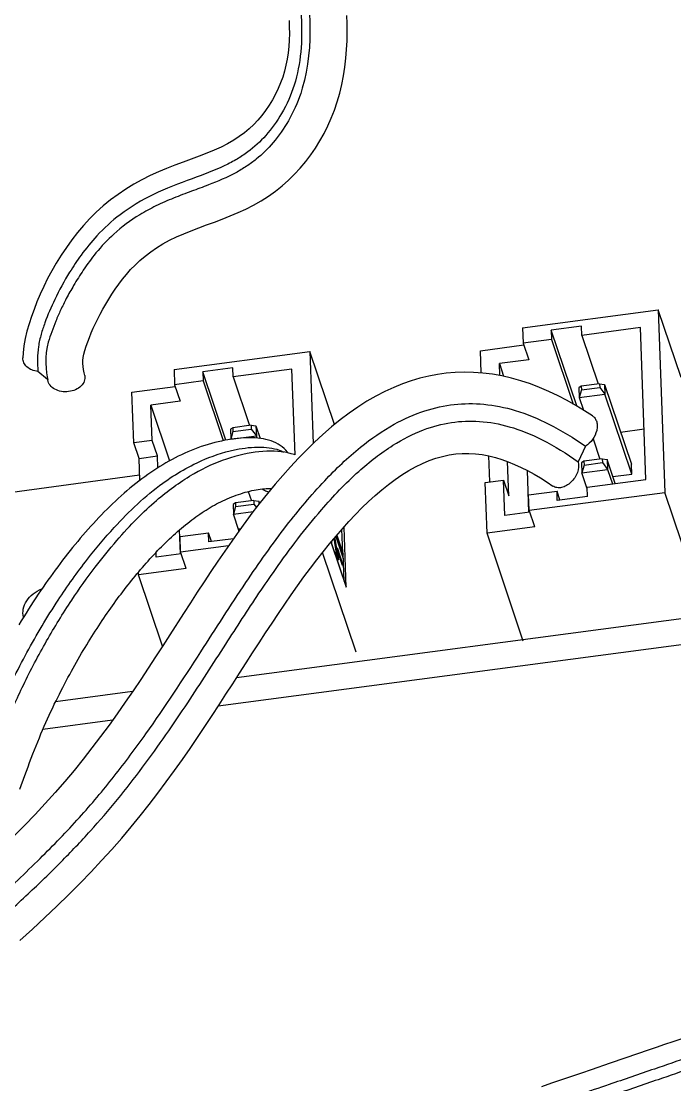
# Model space of a CAD drawing. Header units: millimetres. Extents: x 0 to 420, y 0 to 297.
# Drawn here: x 322.64 to 335.77, y 225.96 to 247.31 of the extents above; entities that cross this region are included whole.
import ezdxf

# ---------------------------------------------------------------- set-up
doc = ezdxf.new("R2010")
doc.units = ezdxf.units.MM
doc.header["$LTSCALE"] = 23.1
doc.layers.get('0').update_dxf_attribs({"linetype": 'CONTINUOUS'})
doc.styles.get("Standard").update_dxf_attribs({"font": 'txt', "width": 0.7})
doc.dimstyles.get("Standard").update_dxf_attribs({"dimtxt": 2.2, "dimasz": 1.8, "dimexe": 1.5, "dimexo": 0.5, "dimtad": 1, "dimdec": 1, "dimzin": 0, "dimdsep": 46, "dimtxsty": 'Standard', "dimblk": '_FILLED', "dimcen": 0.09, "dimclrt": 5, "dimazin": 0, "dimtp": 0.01, "dimtm": 0.01, "dimtfac": 1, "dimtdec": 1, "dimtofl": 0, "dimtmove": 0, "dimatfit": 3, "dimldrblk": '_FILLED', "dimfxl": 1, "dimtolj": 1, "dimtzin": 0, "dimarcsym": 0})

# ---------------------------------------------------------------- blocks, each defined once
blk = doc.blocks.new('_FILLED')
at = {"color": 0, "linetype": 'ByBlock'}
blk.add_solid([(0, 0), (-1, 0.167), (-1, -0.167)], dxfattribs=at)

msp = doc.modelspace()

# ---------------------------------------------------------------- linework, layer by layer
at = {"color": 7, "linetype": 'Continuous'}
for p, q in [((332.711, 241.157), (335.436, 241.518)), ((335.436, 241.518), (335.567, 237.852)), ((335.893, 240.156), (335.436, 241.518)), ((332.711, 241.157), (332.722, 240.849)), ((333.894, 241.19), (333.286, 241.109)), ((333.9, 241.005), (333.894, 241.19)), ((335.079, 241.161), (333.9, 241.005)), ((335.188, 238.112), (335.079, 241.161)), ((333.293, 240.924), (332.722, 240.849)), ((333.286, 241.109), (333.293, 240.924)), ((333.798, 239.586), (333.286, 241.109)), ((333.293, 240.924), (333.729, 239.626)), ((333.9, 241.005), (334.228, 240.029)), ((331.865, 240.697), (332.734, 240.812)), ((331.881, 240.25), (331.865, 240.697)), ((332.722, 240.849), (332.834, 240.515)), ((325.711, 240.322), (328.436, 240.683)), ((328.436, 240.683), (328.502, 238.832)), ((328.93, 239.213), (328.436, 240.683)), ((332.834, 240.515), (332.245, 240.437)), ((323.171, 240.12), (322.977, 240.278)), ((325.711, 240.322), (325.722, 240.014)), ((326.894, 240.355), (326.286, 240.274)), ((326.286, 240.274), (326.293, 240.09)), ((326.748, 238.901), (326.286, 240.274)), ((326.9, 240.17), (326.894, 240.355)), ((328.079, 240.326), (326.9, 240.17)), ((328.14, 238.603), (328.079, 240.326)), ((332.253, 240.198), (332.245, 240.437)), ((332.245, 240.437), (332.33, 240.182)), ((323.163, 240.169), (323.173, 240.106)), ((326.293, 240.09), (325.722, 240.014)), ((326.293, 240.09), (326.696, 238.89)), ((326.9, 240.17), (327.228, 239.194)), ((324.865, 239.862), (325.734, 239.977)), ((324.902, 238.845), (324.865, 239.862)), ((325.722, 240.014), (325.834, 239.681)), ((333.889, 239.984), (333.841, 239.952)), ((333.841, 239.952), (333.848, 239.755)), ((333.891, 239.91), (333.848, 239.755)), ((334.257, 240.033), (333.889, 239.984)), ((333.889, 239.984), (333.891, 239.91)), ((333.891, 239.91), (334.259, 239.959)), ((334.257, 240.033), (334.259, 239.959)), ((334.257, 240.033), (334.356, 240.021)), ((334.259, 239.959), (334.363, 239.824)), ((334.356, 240.021), (334.363, 239.824)), ((334.356, 240.021), (334.895, 238.417)), ((325.834, 239.681), (325.245, 239.603)), ((333.848, 239.755), (334.363, 239.824)), ((333.848, 239.755), (333.932, 239.505)), ((334.902, 238.22), (334.363, 239.824)), ((325.27, 238.894), (325.245, 239.603)), ((325.245, 239.603), (325.621, 238.485)), ((334.113, 239.388), (333.956, 239.49)), ((327.257, 239.198), (326.889, 239.149)), ((327.257, 239.198), (327.26, 239.124)), ((327.257, 239.198), (327.356, 239.186)), ((326.889, 239.149), (326.841, 239.118)), ((326.841, 239.118), (326.848, 238.921)), ((326.891, 239.075), (326.848, 238.921)), ((326.848, 238.921), (327.363, 238.989)), ((326.889, 239.149), (326.891, 239.075)), ((326.891, 239.075), (327.26, 239.124)), ((327.26, 239.124), (327.363, 238.989)), ((327.356, 239.186), (327.363, 238.989)), ((327.356, 239.186), (327.441, 238.934)), ((327.38, 238.94), (327.363, 238.989)), ((334.678, 239.063), (335.151, 239.126)), ((325.27, 238.894), (324.902, 238.845)), ((325.007, 238.533), (324.902, 238.845)), ((325.375, 238.582), (325.27, 238.894)), ((326.848, 238.921), (326.849, 238.918)), ((333.972, 238.78), (333.828, 238.464)), ((334.126, 238.928), (334.264, 238.517)), ((325.007, 238.533), (325.375, 238.582)), ((325.384, 238.344), (325.375, 238.582)), ((327.996, 238.645), (327.988, 238.657)), ((328.14, 238.603), (328.126, 238.609)), ((332.054, 238.06), (332.035, 238.583)), ((325.023, 238.093), (325.007, 238.533)), ((328.207, 238.536), (328.049, 238.366)), ((332.433, 237.784), (332.409, 238.471)), ((333.943, 238.475), (333.895, 238.443)), ((333.895, 238.443), (333.902, 238.246)), ((333.945, 238.401), (333.902, 238.246)), ((334.311, 238.523), (333.943, 238.475)), ((333.943, 238.475), (333.945, 238.401)), ((333.945, 238.401), (334.313, 238.45)), ((334.311, 238.523), (334.313, 238.45)), ((334.311, 238.523), (334.41, 238.512)), ((334.313, 238.45), (334.417, 238.314)), ((334.41, 238.512), (334.417, 238.314)), ((334.572, 238.03), (334.41, 238.512)), ((334.902, 238.22), (334.895, 238.417)), ((332.839, 237.452), (332.809, 238.29)), ((333.902, 238.246), (334.417, 238.314)), ((334.01, 237.923), (333.902, 238.246)), ((334.417, 238.314), (334.515, 238.023)), ((334.525, 238.17), (334.902, 238.22)), ((331.96, 238.048), (332.328, 238.096)), ((331.996, 237.031), (331.96, 238.048)), ((332.354, 237.388), (332.328, 238.096)), ((332.328, 238.096), (332.433, 237.784)), ((334.009, 237.955), (335.188, 238.112)), ((334.016, 237.771), (334.009, 237.955)), ((327.202, 237.868), (327.264, 237.682)), ((327.59, 237.832), (327.442, 237.647)), ((332.831, 237.799), (333.402, 237.875)), ((332.842, 237.491), (332.831, 237.799)), ((332.842, 237.491), (335.567, 237.852)), ((333.408, 237.69), (333.402, 237.875)), ((333.461, 237.697), (333.402, 237.875)), ((334.016, 237.771), (333.408, 237.69)), ((336.365, 235.478), (335.567, 237.852)), ((326.943, 237.64), (326.895, 237.608)), ((326.895, 237.608), (326.902, 237.411)), ((326.945, 237.566), (326.902, 237.411)), ((327.311, 237.689), (326.943, 237.64)), ((326.943, 237.64), (326.945, 237.566)), ((326.945, 237.566), (327.313, 237.615)), ((327.311, 237.689), (327.313, 237.615)), ((327.311, 237.689), (327.41, 237.677)), ((327.313, 237.615), (327.365, 237.547)), ((327.41, 237.677), (327.413, 237.608)), ((327.427, 237.627), (327.41, 237.677)), ((332.954, 237.158), (332.842, 237.491)), ((326.902, 237.411), (327.301, 237.464)), ((327.011, 237.088), (326.902, 237.411)), ((332.854, 237.454), (332.354, 237.388)), ((325.839, 236.618), (325.822, 237.102)), ((327.009, 237.121), (327.05, 237.126)), ((327.011, 237.073), (327.009, 237.121)), ((332.954, 237.158), (331.996, 237.031)), ((325.831, 236.964), (326.402, 237.04)), ((325.842, 236.656), (325.831, 236.964)), ((326.408, 236.855), (326.402, 237.04)), ((326.462, 236.862), (326.402, 237.04)), ((326.903, 236.921), (326.408, 236.855)), ((328.873, 236.864), (328.875, 236.823)), ((328.926, 236.927), (328.937, 236.928)), ((328.937, 236.928), (328.936, 236.939)), ((328.957, 236.964), (329.105, 236.524)), ((328.98, 236.991), (329.109, 236.608)), ((332.724, 234.865), (331.996, 237.031)), ((325.354, 236.553), (325.35, 236.649)), ((325.842, 236.656), (326.807, 236.784)), ((325.954, 236.323), (325.842, 236.656)), ((329.365, 234.644), (328.693, 236.642)), ((328.874, 236.823), (329.165, 235.957)), ((329.11, 236.383), (328.99, 236.74)), ((329.095, 236.381), (329.001, 236.661)), ((325.854, 236.62), (325.354, 236.553)), ((328.987, 236.589), (328.972, 236.587)), ((329.003, 236.496), (328.972, 236.587)), ((329.018, 236.498), (328.987, 236.589)), ((329.018, 236.498), (329.003, 236.496)), ((329.105, 236.524), (329.11, 236.383)), ((329.128, 236.067), (329.109, 236.608)), ((324.997, 236.196), (324.995, 236.248)), ((325.954, 236.323), (324.997, 236.196)), ((329.095, 236.381), (329.11, 236.383)), ((325.478, 234.763), (324.997, 236.196)), ((336.551, 235.399), (326.967, 234.129)), ((336.719, 234.9), (326.598, 233.558)), ((324.877, 233.852), (323.332, 233.648)), ((324.475, 233.277), (323.077, 233.092))]:
    msp.add_line(p, q, dxfattribs=at)
at = {"color": 4, "linetype": 'Continuous'}
msp.add_line((325.019, 238.199), (322.036, 237.79), dxfattribs=at)
at = {"color": 9, "linetype": 'Continuous'}
for p, q in [((329.1, 236.633), (329.083, 237.11)), ((329.168, 235.945), (329.125, 237.156)), ((328.873, 236.863), (328.874, 236.819)), ((328.874, 236.819), (329.168, 235.945))]:
    msp.add_line(p, q, dxfattribs=at)
at = {"color": 7, "linetype": 'Continuous'}
for points in [[(328.022, 247.327), (328.025, 247.195), (328.026, 247.064), (328.022, 246.934), (328.013, 246.805), (328, 246.678), (327.982, 246.553), (327.958, 246.43), (327.929, 246.31), (327.894, 246.191), (327.851, 246.074), (327.803, 245.959), (327.748, 245.846), (327.687, 245.734), (327.621, 245.626), (327.55, 245.522), (327.475, 245.422), (327.394, 245.327), (327.31, 245.238), (327.22, 245.153), (327.123, 245.071), (327.02, 244.995), (326.908, 244.922), (326.786, 244.852), (326.654, 244.786), (326.516, 244.723), (326.369, 244.663), (326.213, 244.603), (326.053, 244.544), (325.892, 244.485), (325.727, 244.422), (325.561, 244.357), (325.397, 244.288), (325.231, 244.212), (325.065, 244.129), (324.903, 244.039), (324.741, 243.941), (324.585, 243.836), (324.435, 243.724), (324.289, 243.604), (324.149, 243.478), (324.017, 243.348), (323.89, 243.21), (323.77, 243.068), (323.657, 242.922), (323.548, 242.77), (323.443, 242.612), (323.345, 242.456), (323.256, 242.301), (323.171, 242.144), (323.093, 241.988), (323.022, 241.834), (322.957, 241.679), (322.899, 241.526), (322.848, 241.38), (322.801, 241.237), (322.757, 241.09), (322.721, 240.94), (322.695, 240.794), (322.68, 240.656), (322.673, 240.551)], [(323.916, 240.196), (323.906, 240.254), (323.895, 240.32), (323.887, 240.382), (323.881, 240.44), (323.879, 240.498), (323.884, 240.559), (323.897, 240.627), (323.918, 240.703), (323.945, 240.786), (323.977, 240.874), (324.011, 240.964), (324.049, 241.055), (324.089, 241.146), (324.132, 241.24), (324.178, 241.334), (324.227, 241.429), (324.281, 241.528), (324.338, 241.629), (324.399, 241.731), (324.463, 241.832), (324.531, 241.933), (324.602, 242.033), (324.676, 242.132), (324.754, 242.229), (324.837, 242.324), (324.927, 242.417), (325.024, 242.508), (325.129, 242.597), (325.241, 242.683), (325.361, 242.765), (325.488, 242.842), (325.621, 242.914), (325.761, 242.982), (325.906, 243.046), (326.054, 243.106), (326.207, 243.165), (326.363, 243.223), (326.52, 243.281), (326.679, 243.341), (326.838, 243.404), (326.995, 243.47), (327.151, 243.542), (327.307, 243.621), (327.46, 243.708), (327.607, 243.802), (327.749, 243.902), (327.883, 244.009), (328.01, 244.121), (328.13, 244.239), (328.246, 244.364), (328.354, 244.494), (328.455, 244.628), (328.55, 244.767), (328.639, 244.911), (328.722, 245.059), (328.798, 245.211), (328.868, 245.368), (328.931, 245.53), (328.988, 245.696), (329.037, 245.866), (329.079, 246.04), (329.114, 246.215), (329.141, 246.392), (329.162, 246.57), (329.176, 246.746), (329.185, 246.922), (329.189, 247.095), (329.188, 247.264), (329.183, 247.431)], [(328.431, 247.468), (328.437, 247.297), (328.439, 247.125), (328.436, 246.954), (328.428, 246.785), (328.413, 246.618), (328.393, 246.451), (328.365, 246.288), (328.33, 246.126), (328.286, 245.966), (328.254, 245.863)], [(323.185, 240.866), (323.162, 240.775), (323.143, 240.662), (323.134, 240.553), (323.134, 240.446), (323.141, 240.346), (323.151, 240.254), (323.163, 240.169)], [(333.956, 239.49), (333.781, 239.597), (333.603, 239.698), (333.422, 239.792), (333.239, 239.879), (333.053, 239.959), (332.866, 240.03), (332.677, 240.093), (332.487, 240.146), (332.296, 240.19), (332.104, 240.224), (331.914, 240.248), (331.725, 240.262), (331.538, 240.265), (331.355, 240.259), (331.176, 240.244), (330.999, 240.219), (330.825, 240.186), (330.65, 240.144), (330.475, 240.092), (330.3, 240.031), (330.123, 239.959), (329.944, 239.876), (329.764, 239.783), (329.584, 239.68), (329.404, 239.565), (329.225, 239.441), (329.047, 239.307), (328.872, 239.165), (328.7, 239.016), (328.532, 238.861), (328.368, 238.701), (328.207, 238.536)], [(327.988, 238.657), (327.956, 238.696), (327.921, 238.731), (327.884, 238.764), (327.843, 238.794), (327.801, 238.821), (327.756, 238.844), (327.709, 238.866), (327.66, 238.884), (327.609, 238.9), (327.557, 238.913), (327.504, 238.924), (327.45, 238.933), (327.396, 238.939), (327.34, 238.944), (327.283, 238.947), (327.225, 238.948), (327.165, 238.947), (327.105, 238.945), (327.043, 238.941), (326.981, 238.935), (326.918, 238.928), (326.855, 238.919), (326.791, 238.909), (326.727, 238.897), (326.662, 238.883), (326.596, 238.868), (326.53, 238.852), (326.463, 238.834), (326.395, 238.814), (326.327, 238.793), (326.258, 238.77), (326.191, 238.746), (326.123, 238.721), (326.056, 238.694), (325.99, 238.666), (325.925, 238.638), (325.86, 238.608), (325.796, 238.577), (325.733, 238.545), (325.67, 238.512), (325.607, 238.477), (325.545, 238.442), (325.484, 238.406), (325.423, 238.369), (325.362, 238.331), (325.302, 238.291), (325.241, 238.251), (325.181, 238.209), (325.121, 238.166), (325.061, 238.122), (325.001, 238.077), (324.942, 238.03), (324.882, 237.983), (324.823, 237.934), (324.764, 237.884), (324.706, 237.834), (324.648, 237.783), (324.59, 237.73), (324.533, 237.677), (324.476, 237.624), (324.42, 237.569), (324.364, 237.514), (324.308, 237.458), (324.253, 237.402), (324.199, 237.344), (324.144, 237.287), (324.091, 237.228), (324.037, 237.17), (323.984, 237.11), (323.931, 237.05), (323.879, 236.99), (323.827, 236.929), (323.775, 236.868), (323.724, 236.806), (323.673, 236.743), (323.622, 236.681), (323.572, 236.617), (323.522, 236.554), (323.472, 236.489), (323.423, 236.424), (323.373, 236.359), (323.324, 236.292), (323.275, 236.225), (323.226, 236.157), (323.177, 236.088), (323.128, 236.019), (323.079, 235.948), (323.03, 235.877), (322.982, 235.804), (322.933, 235.731), (322.884, 235.656), (322.836, 235.581), (322.788, 235.505), (322.739, 235.428), (322.691, 235.35), (322.643, 235.271), (322.595, 235.191)], [(322.61, 228.849), (322.866, 229.081), (323.116, 229.313), (323.359, 229.543), (323.595, 229.773), (323.824, 230.002), (324.044, 230.229), (324.256, 230.456), (324.461, 230.682), (324.659, 230.908), (324.849, 231.134), (325.033, 231.359), (325.212, 231.585), (325.385, 231.811), (325.554, 232.037), (325.718, 232.263), (325.877, 232.487), (326.031, 232.71), (326.182, 232.931), (326.329, 233.151), (326.473, 233.368), (326.614, 233.584), (326.753, 233.798), (326.89, 234.009), (327.024, 234.219), (327.157, 234.425), (327.289, 234.629), (327.419, 234.83), (327.549, 235.028), (327.678, 235.224), (327.807, 235.417), (327.935, 235.607), (328.064, 235.792), (328.192, 235.974), (328.32, 236.152), (328.449, 236.326), (328.577, 236.495), (328.706, 236.659), (328.835, 236.818), (328.965, 236.973), (329.094, 237.122), (329.223, 237.266), (329.354, 237.404), (329.485, 237.538), (329.616, 237.665), (329.749, 237.786), (329.882, 237.901), (330.016, 238.009), (330.151, 238.111), (330.288, 238.204), (330.424, 238.289), (330.56, 238.365), (330.697, 238.432), (330.832, 238.49), (330.966, 238.537), (331.1, 238.575), (331.235, 238.604), (331.367, 238.623), (331.499, 238.633), (331.632, 238.634), (331.765, 238.626), (331.899, 238.609), (332.032, 238.584), (332.165, 238.551), (332.294, 238.512), (332.422, 238.466), (332.551, 238.414), (332.681, 238.354), (332.811, 238.289), (332.941, 238.218), (333.071, 238.141), (333.201, 238.059), (333.319, 237.979)], [(327.932, 238.657), (327.863, 238.667), (327.794, 238.674), (327.722, 238.678), (327.648, 238.68), (327.572, 238.678), (327.495, 238.674), (327.416, 238.667), (327.337, 238.658), (327.257, 238.646), (327.176, 238.631), (327.094, 238.614), (327.012, 238.594), (326.929, 238.572), (326.845, 238.547), (326.761, 238.519), (326.677, 238.49), (326.594, 238.458), (326.512, 238.424), (326.431, 238.389), (326.351, 238.351), (326.272, 238.312), (326.193, 238.271), (326.115, 238.227), (326.07, 238.202)], [(328.126, 238.609), (328.063, 238.628), (327.998, 238.644), (327.932, 238.657)], [(328.049, 238.366), (327.893, 238.192), (327.741, 238.014), (327.59, 237.832)], [(324.966, 236.214), (325.002, 236.258), (325.039, 236.301), (325.076, 236.344), (325.114, 236.388), (325.151, 236.43), (325.189, 236.473), (325.227, 236.515), (325.265, 236.557), (325.303, 236.599), (325.342, 236.64), (325.381, 236.681), (325.42, 236.721), (325.459, 236.761), (325.498, 236.801), (325.538, 236.84), (325.577, 236.878), (325.617, 236.917), (325.657, 236.954), (325.698, 236.991), (325.738, 237.028), (325.779, 237.064), (325.819, 237.1), (325.86, 237.135), (325.901, 237.169), (325.943, 237.202), (325.984, 237.235), (326.025, 237.268), (326.066, 237.299), (326.108, 237.33), (326.149, 237.359), (326.19, 237.388), (326.231, 237.417), (326.272, 237.444), (326.313, 237.471), (326.354, 237.497), (326.395, 237.523), (326.437, 237.547), (326.479, 237.572), (326.521, 237.595), (326.563, 237.618), (326.606, 237.64), (326.649, 237.662), (326.692, 237.683), (326.736, 237.703), (326.78, 237.723), (326.824, 237.742), (326.869, 237.76), (326.914, 237.778), (326.96, 237.795), (327.006, 237.81), (327.051, 237.825), (327.097, 237.84), (327.142, 237.853), (327.187, 237.865), (327.232, 237.876), (327.275, 237.886), (327.318, 237.894), (327.36, 237.902), (327.402, 237.909), (327.443, 237.915), (327.484, 237.92), (327.523, 237.924), (327.562, 237.927), (327.6, 237.929), (327.637, 237.93), (327.671, 237.93)], [(327.442, 237.647), (327.296, 237.458), (327.152, 237.266)], [(327.152, 237.266), (327.01, 237.071), (326.869, 236.873), (326.729, 236.672), (326.59, 236.469), (326.452, 236.263), (326.314, 236.055), (326.177, 235.846), (326.04, 235.635), (325.903, 235.422), (325.624, 234.99)], [(322.612, 231.892), (322.712, 232.164), (322.745, 232.253), (322.778, 232.341), (322.81, 232.428), (322.843, 232.513), (322.875, 232.598), (322.908, 232.681), (322.94, 232.762), (322.973, 232.843), (323.005, 232.922), (323.038, 233), (323.071, 233.077), (323.104, 233.154), (323.137, 233.23), (323.171, 233.305), (323.205, 233.379), (323.239, 233.452), (323.273, 233.524), (323.306, 233.595), (323.34, 233.665), (323.374, 233.734), (323.408, 233.802), (323.442, 233.87), (323.477, 233.936), (323.511, 234.002), (323.545, 234.067), (323.579, 234.131), (323.614, 234.195), (323.648, 234.258), (323.682, 234.32), (323.717, 234.381), (323.751, 234.442), (323.785, 234.502), (323.819, 234.561), (323.854, 234.62), (323.888, 234.678), (323.922, 234.735), (323.957, 234.792), (323.991, 234.848), (324.026, 234.904), (324.06, 234.959), (324.095, 235.013), (324.129, 235.067), (324.164, 235.121), (324.198, 235.173), (324.233, 235.226), (324.267, 235.277), (324.301, 235.328), (324.336, 235.378), (324.37, 235.428), (324.404, 235.477), (324.439, 235.526), (324.473, 235.575), (324.508, 235.622), (324.542, 235.67), (324.577, 235.717), (324.611, 235.764), (324.646, 235.81), (324.681, 235.856), (324.716, 235.901), (324.751, 235.947), (324.786, 235.992), (324.822, 236.037), (324.857, 236.081), (324.893, 236.126), (324.929, 236.17), (324.966, 236.214)], [(325.624, 234.99), (325.482, 234.769), (325.338, 234.547), (325.191, 234.322), (325.041, 234.096), (324.887, 233.867), (324.729, 233.637), (324.568, 233.407), (324.404, 233.177), (324.235, 232.947), (324.062, 232.718), (323.884, 232.491), (323.702, 232.266), (323.515, 232.043), (323.322, 231.821), (323.123, 231.602), (322.918, 231.383), (322.705, 231.163), (322.485, 230.944)], [(337.951, 227.459), (337.828, 227.441), (337.692, 227.414), (337.559, 227.384), (337.42, 227.349), (337.279, 227.311), (337.141, 227.272), (337, 227.23), (336.846, 227.183), (336.683, 227.133), (336.524, 227.082), (336.37, 227.032), (336.214, 226.981), (336.052, 226.927), (335.89, 226.873), (335.728, 226.818), (335.563, 226.762), (335.392, 226.704), (335.215, 226.644), (335.035, 226.582), (334.472, 226.389)], [(334.472, 226.389), (334.089, 226.257), (333.893, 226.19), (333.696, 226.123), (333.495, 226.055), (333.293, 225.986), (333.088, 225.916)]]:
    msp.add_lwpolyline(points, dxfattribs=at)
for radius in [31.825, 30.825]:
    msp.add_arc((310.429, 223.612), radius, 64.756, 157.5222)
msp.add_arc((329.096, 235.934), 0.0731, 8.9016, 18.5496, dxfattribs=at)
for points, knots in [([(327.441, 254.065), (327.49, 253.923), (327.566, 253.599), (327.597, 253.07), (327.563, 252.489), (327.505, 251.891), (327.495, 251.388), (327.545, 251), (327.606, 250.729), (327.677, 250.471), (327.747, 250.216), (327.815, 249.961), (327.904, 249.612), (328.01, 249.163), (328.123, 248.613), (328.217, 248.026), (328.279, 247.387), (328.275, 246.706), (328.154, 246.041), (327.901, 245.474), (327.578, 245.022), (327.26, 244.727), (326.974, 244.537), (326.605, 244.344), (326.03, 244.136), (325.302, 243.864), (324.653, 243.476), (324.179, 243.045), (323.855, 242.643), (323.571, 242.216), (323.321, 241.763), (323.143, 241.341), (323.036, 241.024), (322.963, 240.699), (322.964, 240.445), (322.977, 240.278)], [0, 0, 0, 0, 0.02763, 0.060731, 0.096929, 0.134282, 0.171199, 0.188905, 0.205869, 0.222139, 0.238188, 0.254326, 0.270648, 0.304283, 0.339073, 0.373621, 0.413277, 0.456866, 0.498372, 0.536374, 0.569767, 0.59973, 0.615376, 0.632722, 0.676081, 0.727436, 0.775247, 0.813758, 0.844415, 0.869764, 0.907969, 0.939043, 0.953824, 0.969292, 1, 1, 1, 1]), ([(328.254, 245.863), (328.19, 245.673), (328.032, 245.324), (327.725, 244.88), (327.426, 244.586), (327.166, 244.394), (326.852, 244.207), (326.476, 244.049), (326.054, 243.896), (325.699, 243.763), (325.349, 243.611), (324.936, 243.387), (324.52, 243.079), (324.154, 242.689), (323.896, 242.335), (323.701, 242.026), (323.551, 241.756), (323.433, 241.517), (323.335, 241.295), (323.253, 241.081), (323.205, 240.937), (323.185, 240.866)], [0, 0, 0, 0, 0.081011, 0.153174, 0.217259, 0.2493, 0.283503, 0.364503, 0.413274, 0.465146, 0.517277, 0.567253, 0.654749, 0.724798, 0.782493, 0.831453, 0.872247, 0.907058, 0.939068, 0.970096, 1, 1, 1, 1]), ([(322.977, 240.278), (322.935, 240.283), (322.855, 240.303), (322.754, 240.363), (322.687, 240.449), (322.672, 240.518), (322.673, 240.551)], [0, 0, 0, 0, 0.284212, 0.545516, 0.780771, 1, 1, 1, 1]), ([(323.916, 240.196), (323.923, 240.16), (323.916, 240.08), (323.845, 239.978), (323.732, 239.905), (323.594, 239.868), (323.448, 239.871), (323.316, 239.915), (323.215, 239.994), (323.179, 240.069), (323.173, 240.106)], [0, 0, 0, 0, 0.106247, 0.221519, 0.351057, 0.491429, 0.63402, 0.769276, 0.890898, 1, 1, 1, 1]), ([(317.126, 225.451), (318.016, 226.232), (319.701, 227.601), (321.698, 229.249), (323.001, 230.466), (323.806, 231.299), (324.512, 232.139), (325.334, 233.244), (326.192, 234.558), (327.096, 235.977), (327.911, 237.137), (328.677, 238.051), (329.397, 238.74), (330.079, 239.215), (330.719, 239.502), (331.332, 239.637), (331.948, 239.641), (332.595, 239.509), (333.286, 239.224), (333.738, 238.944), (333.972, 238.78)], [0, 0, 0, 0, 0.153191, 0.28095, 0.334873, 0.383943, 0.430759, 0.476695, 0.562092, 0.633802, 0.694429, 0.745345, 0.787912, 0.823141, 0.852243, 0.878109, 0.903797, 0.931434, 0.963025, 1, 1, 1, 1]), ([(328.673, 237.502), (328.907, 237.773), (329.353, 238.243), (330.044, 238.786), (330.679, 239.115), (331.273, 239.275), (331.861, 239.298), (332.482, 239.183), (333.154, 238.907), (333.597, 238.629), (333.828, 238.464)], [0, 0, 0, 0, 0.180944, 0.326531, 0.442064, 0.539906, 0.634649, 0.737132, 0.856446, 1, 1, 1, 1]), ([(334.113, 239.388), (334.133, 239.375), (334.17, 239.339), (334.203, 239.266), (334.213, 239.181), (334.197, 239.056), (334.126, 238.906), (334.028, 238.813), (333.972, 238.78)], [0, 0, 0, 0, 0.100957, 0.208199, 0.325555, 0.453456, 0.728366, 1, 1, 1, 1]), ([(315.945, 226.538), (315.927, 226.722), (315.913, 227.102), (315.989, 227.692), (316.221, 228.302), (316.652, 228.873), (317.243, 229.307), (317.787, 229.517), (318.187, 229.6), (318.439, 229.632), (318.669, 229.649), (318.879, 229.66), (319.074, 229.674), (319.32, 229.702), (319.625, 229.758), (319.99, 229.868), (320.347, 230.039), (320.685, 230.293), (320.993, 230.65), (321.274, 231.138), (321.55, 231.792), (321.788, 232.454), (322.019, 233.068), (322.23, 233.574), (322.475, 234.102), (322.845, 234.819), (323.332, 235.636), (323.926, 236.469), (324.604, 237.278), (325.363, 238.001), (326.237, 238.513), (326.939, 238.73), (327.419, 238.774), (327.721, 238.737), (327.851, 238.693), (327.908, 238.661)], [0, 0, 0, 0, 0.029771, 0.060831, 0.095081, 0.133429, 0.174088, 0.211181, 0.226256, 0.239621, 0.251942, 0.263233, 0.273558, 0.283355, 0.302898, 0.32338, 0.344395, 0.366188, 0.390845, 0.419546, 0.456406, 0.504715, 0.532555, 0.561765, 0.59286, 0.625978, 0.69144, 0.745484, 0.790155, 0.860983, 0.912772, 0.951318, 0.978182, 0.98949, 1, 1, 1, 1]), ([(333.828, 238.464), (333.844, 238.395), (333.824, 238.238), (333.717, 238.077), (333.595, 237.984), (333.497, 237.945), (333.401, 237.94), (333.343, 237.963), (333.319, 237.979)], [0, 0, 0, 0, 0.251479, 0.530322, 0.664669, 0.78771, 0.898131, 1, 1, 1, 1]), ([(320.577, 229.99), (320.67, 230.046), (320.855, 230.18), (321.107, 230.439), (321.34, 230.772), (321.56, 231.196), (321.784, 231.736), (322.027, 232.403), (322.315, 233.174), (322.688, 234.013), (323.135, 234.862), (323.62, 235.651), (324.096, 236.322), (324.538, 236.867), (324.949, 237.316), (325.437, 237.775), (325.818, 238.055), (326.07, 238.202)], [0, 0, 0, 0, 0.032305, 0.067846, 0.107258, 0.153033, 0.210175, 0.281528, 0.364781, 0.455642, 0.555043, 0.650897, 0.731646, 0.800149, 0.86013, 0.91296, 1, 1, 1, 1]), ([(327.609, 237.854), (327.597, 237.858), (327.551, 237.875), (327.508, 237.898), (327.478, 237.919)], [0, 0, 0, 0, 0.254352, 1, 1, 1, 1]), ([(327.416, 235.824), (327.525, 235.985), (327.92, 236.562), (328.342, 237.121), (328.673, 237.502)], [0, 0, 0, 0, 0.277888, 1, 1, 1, 1]), ([(328.972, 236.587), (328.967, 236.644), (328.953, 236.757), (328.934, 236.869), (328.923, 236.923)], [0, 0, 0, 0, 0.510491, 1, 1, 1, 1]), ([(328.937, 236.928), (328.948, 236.873), (328.968, 236.761), (328.982, 236.647), (328.987, 236.589)], [0, 0, 0, 0, 0.488924, 1, 1, 1, 1]), ([(328.874, 236.822), (328.874, 236.822), (328.875, 236.821), (328.875, 236.82), (328.874, 236.819)], [0, 0, 0, 0, 0.211385, 1, 1, 1, 1]), ([(329.018, 236.498), (329.015, 236.537), (329.007, 236.619), (328.996, 236.699), (328.99, 236.74)], [0, 0, 0, 0, 0.490435, 1, 1, 1, 1]), ([(317.278, 225.124), (317.957, 225.721), (319.278, 226.816), (320.888, 228.124), (322.027, 229.1), (322.765, 229.768), (323.429, 230.41), (324.03, 231.041), (324.576, 231.677), (325.079, 232.324), (325.546, 232.974), (326.104, 233.798), (326.715, 234.752), (327.19, 235.487), (327.416, 235.824)], [0, 0, 0, 0, 0.182628, 0.346539, 0.419001, 0.48576, 0.547559, 0.605592, 0.661702, 0.716866, 0.77109, 0.823281, 0.917923, 1, 1, 1, 1]), ([(322.686, 235.342), (322.673, 235.396), (322.672, 235.515), (322.744, 235.683), (322.876, 235.823), (322.992, 235.888), (323.054, 235.912)], [0, 0, 0, 0, 0.226468, 0.467863, 0.727575, 1, 1, 1, 1]), ([(337.954, 227.054), (337.886, 227.045), (337.754, 227.021), (337.495, 226.959), (337.133, 226.856), (336.631, 226.699), (336.025, 226.499), (335.285, 226.247), (334.355, 225.927), (333.124, 225.506), (331.461, 224.953), (329.187, 224.244), (326.935, 223.636), (324.908, 223.212), (323.39, 222.973), (321.915, 222.847), (320.568, 222.865), (319.426, 223.03), (318.493, 223.323), (317.85, 223.677), (317.431, 224.014), (317.076, 224.374), (316.728, 224.869), (316.377, 225.633), (316.247, 226.219), (316.217, 226.583)], [0, 0, 0, 0, 0.008469, 0.016652, 0.032961, 0.05493, 0.081684, 0.111931, 0.151614, 0.203271, 0.27282, 0.368448, 0.497791, 0.561123, 0.62446, 0.687755, 0.744055, 0.79064, 0.829994, 0.864431, 0.880577, 0.896331, 0.926941, 0.95474, 1, 1, 1, 1]), ([(337.963, 226.825), (337.904, 226.818), (337.785, 226.795), (337.543, 226.737), (337.193, 226.638), (336.699, 226.483), (336.097, 226.284), (335.359, 226.033), (334.429, 225.713), (333.195, 225.292), (331.526, 224.736), (329.24, 224.024), (326.972, 223.412), (324.925, 222.984), (323.385, 222.742), (321.881, 222.614), (320.499, 222.634), (319.315, 222.805), (318.339, 223.114), (317.663, 223.487), (317.22, 223.843), (316.845, 224.225), (316.48, 224.744), (316.112, 225.544), (315.976, 226.156), (315.945, 226.538)], [0, 0, 0, 0, 0.0072, 0.01472, 0.030249, 0.051569, 0.077752, 0.107472, 0.146556, 0.197518, 0.266224, 0.360837, 0.48912, 0.552132, 0.615362, 0.678871, 0.735797, 0.783368, 0.823977, 0.859815, 0.87667, 0.893087, 0.924776, 0.953401, 1, 1, 1, 1])]:
    msp.add_open_spline(points, degree=3, knots=knots, dxfattribs=at)

# ---------------------------------------------------------------- leaders
at = {"annotation_type": 0, "has_hookline": 1, "hookline_direction": 0, "text_width": 22.954}
msp.add_leader([(311.536, 231.239), (311.93, 265.363), (313.73, 265.363)], dimstyle='Standard', override={"dimgap": 0.625, "dimtad": 0}, dxfattribs=at)

doc.saveas('drawing.dxf')
